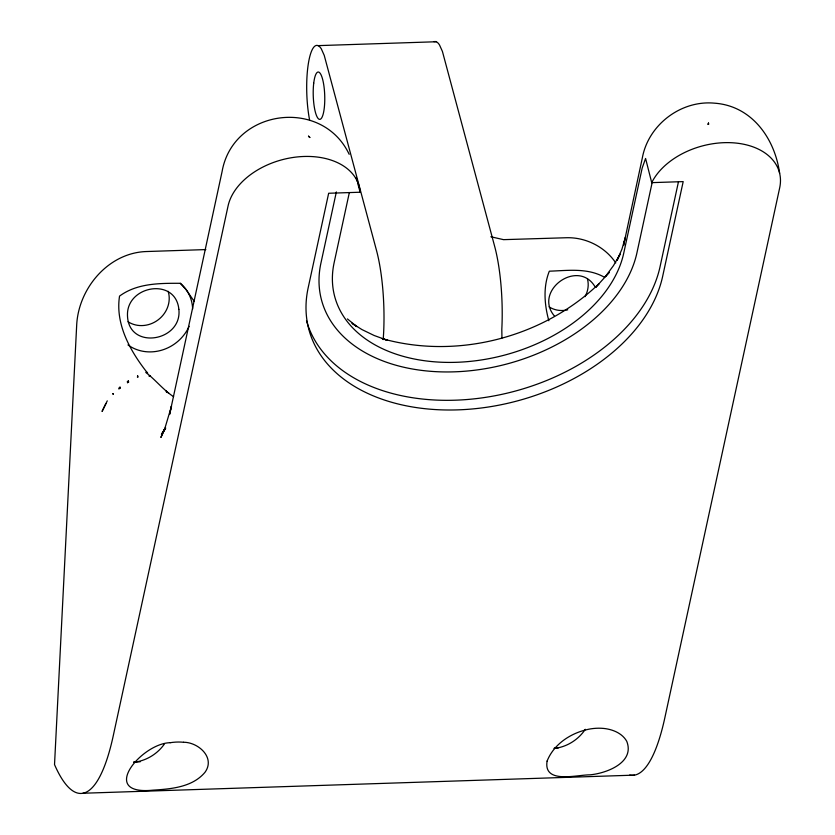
<?xml version="1.0" encoding="UTF-8"?>
<svg xmlns="http://www.w3.org/2000/svg" width="835" height="835" viewBox="0 0 835 835"><rect width="100%" height="100%" fill="white"/><g stroke="black" fill="none" stroke-linecap="round" stroke-linejoin="round"><path stroke-width="1.25" d="M383.223 339.584L383.609 333.186A81.256 19.664 88.1 0 0 376.481 250.343L324.22 55.329L321.318 48.858A47.835 11.575 88.1 0 0 308.397 63.324A47.835 11.575 88.1 0 0 309.66 120.303M336.359 191.925L320.922 263.129A162.94 109.656 -15 0 0 454.261 371.836A162.94 109.656 -15 0 0 636.948 252.754L652.104 182.813M349.301 192.76L334.136 262.701A149.308 100.492 -15 0 0 456.317 362.306A149.308 100.492 -15 0 0 623.735 253.182L642.198 167.981L645.58 158.473L651.717 182.646L683.187 181.612L662.677 276.281A182.792 123.027 -15 0 1 457.726 409.87A182.792 123.027 -15 0 1 308.146 287.918L328.656 193.261L360.125 192.227L357.86 183.763M678.406 182.03L660.078 266.605A182.792 123.027 -15 0 1 485.605 397.356A182.792 123.027 -15 0 1 306.497 320.64M105.909 403.576L102.058 411.436L107.266 400.852M119.384 387.555L118.862 388.974L120.365 387.889L120.031 386.949L119.384 387.555L120.365 387.889M127.578 382.68L128.329 380.969L128.694 382.075L127.578 382.68L127.306 381.71L128.329 380.969M164.965 429.482L161.416 434.367L165.309 428.021L160.873 437.457L164.745 428.793L171.509 406.113L169.63 414.306L222.089 171.551C233.028 109.03 322.07 97.027 349.187 154.318M165.476 428.115L163.931 429.795L165.737 428.094M150.049 375.593L148.995 376.094L150.498 376.053M147.691 373.172L146.741 372.055L145.781 372.452C155.425 379.674 163.243 389.945 173.617 396.708M166.061 390.717L166.52 392.095L167.365 391.813M170.194 742.691C141.376 743.275 97.872 795.786 153.108 790.15C171.321 788.971 192.468 787.217 204.972 772.323C215.712 757.585 198.177 742.148 183.512 742.252M318.031 45.633L436.235 41.75M205.848 249.582L145.948 251.554C107.892 253.036 78.114 288.92 76.653 325.765L54.526 764.589A203.155 49.171 88.1 0 0 113.309 735.541L228.07 205.963A67.718 45.57 -15 0 1 297.344 156.928A67.718 45.57 -15 0 1 360.125 192.227M194.106 301.216L185.996 289.526L180.318 283.305C159.589 283.232 137.065 283.18 119.541 296.101C115.157 323.98 130.114 350.846 146.741 372.055M133.694 761.99L140.186 761.781M554.221 748.181L558.114 748.045M82.874 793.25L634.485 775.13M166.52 392.095L168.597 392.857M604.373 277.22C587.537 267.649 567.716 270.582 549.326 271.187C543 286.937 544.41 304.712 548.846 320.755M490.876 236.754L503.526 239.655L566.224 237.745C585.585 237.088 604.978 246.784 615.771 262.91M351.859 323.218L361.91 329.554L374.184 335.503L387.534 340.356L382.211 338.655C457.277 359.791 543.084 337.423 599.196 283.503L595.595 287.48L609.268 272.346L605.25 276.771L613.464 265.624L620.134 254.153L617.044 260.437L621.939 249.154L625.217 237.798L623.578 245.354L642.365 157.752C648.398 124.791 680.953 100.085 714.29 103.154C751.782 105.68 774.849 138.391 779.639 173.325M352.84 323.917L356.806 326.579L347.412 318.918M554.367 315.943C533.106 290.862 577.684 258.391 594.833 286.436M356.242 177.709L357.213 181.341M501.95 338.039L501.814 329.303A81.256 19.664 88.1 0 0 494.685 246.461L442.425 51.446L439.513 44.975A47.835 11.575 88.1 0 0 434.043 41.719M587.454 278.9A25.175 23.098 -37 0 1 585.022 296.675M567.727 309.806A25.175 23.098 -37 0 1 549.096 306.863M585.314 729.31A40.633 37.272 -37 0 1 554.19 748.473M180.318 283.305A40.633 37.272 -37 0 1 192.645 309.054M189.138 326.339A40.633 37.272 -37 0 1 127.964 344.918M168.148 291.29A26.511 24.319 -37 0 1 158.201 319.815A26.511 24.319 -37 0 1 128.037 321.746M164.391 744.048A40.633 37.272 -37 0 1 133.913 762.272M170.194 742.712A35.018 21.908 -13.4 0 1 183.502 742.273M629.694 775.047A203.155 49.171 88.1 0 0 664.921 717.422L779.681 187.844A67.718 45.57 -15 0 0 730.813 142.691A67.718 45.57 -15 0 0 651.717 182.646M178.867 309.357C182.427 341.598 128.141 350.69 127.473 315.296C126.544 285.486 175.674 276.949 178.867 309.357M137.639 375.844L137.451 377.295L138.015 377.076L137.639 375.844M547.092 761.092C543.23 784.368 576.734 774.786 589.875 774.849C606.429 773.367 635.091 762.616 626.751 741.292C622.159 733.161 612.671 729.383 603.788 728.444A35.018 21.908 -13.4 0 0 590.47 728.903C572.257 732.086 554.064 743.411 547.092 761.092M708.497 123.048L707.756 124.415L708.685 124.238L708.497 123.048M112.944 393.64L113.268 394.37L112.944 393.64M309.816 137.493L308.512 136.188L309.816 137.493M313.72 83.187A23.704 5.741 88.1 0 0 319.523 119.363A23.704 5.741 88.1 0 0 323.698 84.502A23.704 5.741 88.1 0 0 313.72 83.187"/></g></svg>
